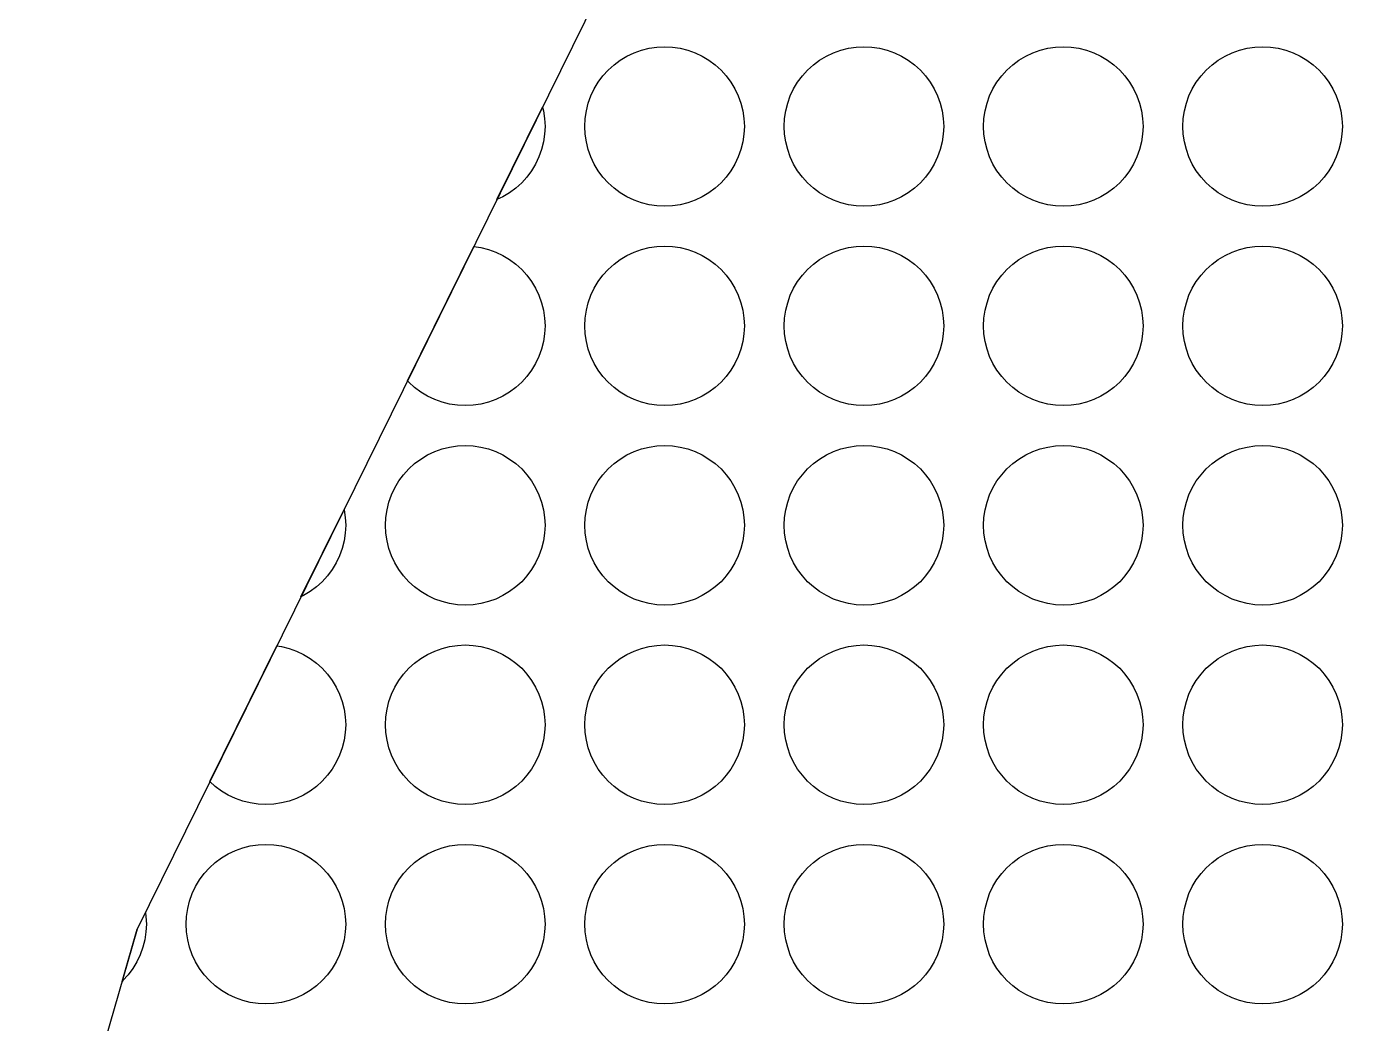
# Model space of a CAD drawing. Header units: millimetres. Extents: x 13 to 146, y -291 to -195.
# Drawn here: x 13.47 to 30.22, y -278.83 to -266.34 of the extents above; entities that cross this region are included whole.
import ezdxf

# ---------------------------------------------------------------- set-up
doc = ezdxf.new("R2010")
doc.units = ezdxf.units.MM
doc.layers.add('background', color=7, linetype='Continuous')
doc.layers.add('outline_2', color=3, linetype='Continuous')

msp = doc.modelspace()

# ---------------------------------------------------------------- linework, layer by layer
at = {"layer": 'background'}
for points in [[(22.466, -267.591), (22.461, -267.689), (22.446, -267.786), (22.422, -267.881), (22.389, -267.974), (22.347, -268.062), (22.297, -268.147), (22.239, -268.225), (22.173, -268.298), (22.1, -268.364), (22.021, -268.422), (21.937, -268.473), (21.848, -268.515), (21.756, -268.548), (21.661, -268.572), (21.564, -268.586), (21.466, -268.591), (21.368, -268.586), (21.27, -268.572), (21.175, -268.548), (21.083, -268.515), (20.994, -268.473), (20.91, -268.422), (20.831, -268.364), (20.758, -268.298), (20.693, -268.225), (20.634, -268.147), (20.584, -268.062), (20.542, -267.974), (20.509, -267.881), (20.485, -267.786), (20.47, -267.689), (20.466, -267.591), (20.47, -267.493), (20.485, -267.396), (20.509, -267.301), (20.542, -267.208), (20.584, -267.12), (20.634, -267.035), (20.693, -266.957), (20.758, -266.884), (20.831, -266.818), (20.91, -266.76), (20.994, -266.709), (21.083, -266.667), (21.175, -266.634), (21.27, -266.61), (21.368, -266.596), (21.466, -266.591), (21.564, -266.596), (21.661, -266.61), (21.756, -266.634), (21.848, -266.667), (21.937, -266.709), (22.021, -266.76), (22.1, -266.818), (22.173, -266.884), (22.239, -266.957), (22.297, -267.035), (22.347, -267.12), (22.389, -267.208), (22.422, -267.301), (22.446, -267.396), (22.461, -267.493)], [(24.966, -267.591), (24.961, -267.689), (24.946, -267.786), (24.922, -267.881), (24.889, -267.974), (24.847, -268.062), (24.797, -268.147), (24.739, -268.225), (24.673, -268.298), (24.6, -268.364), (24.521, -268.422), (24.437, -268.473), (24.348, -268.515), (24.256, -268.548), (24.161, -268.572), (24.064, -268.586), (23.966, -268.591), (23.868, -268.586), (23.77, -268.572), (23.675, -268.548), (23.583, -268.515), (23.494, -268.473), (23.41, -268.422), (23.331, -268.364), (23.258, -268.298), (23.193, -268.225), (23.134, -268.147), (23.084, -268.062), (23.042, -267.974), (23.009, -267.881), (22.985, -267.786), (22.97, -267.689), (22.966, -267.591), (22.97, -267.493), (22.985, -267.396), (23.009, -267.301), (23.042, -267.208), (23.084, -267.12), (23.134, -267.035), (23.193, -266.957), (23.258, -266.884), (23.331, -266.818), (23.41, -266.76), (23.494, -266.709), (23.583, -266.667), (23.675, -266.634), (23.77, -266.61), (23.868, -266.596), (23.966, -266.591), (24.064, -266.596), (24.161, -266.61), (24.256, -266.634), (24.348, -266.667), (24.437, -266.709), (24.521, -266.76), (24.6, -266.818), (24.673, -266.884), (24.739, -266.957), (24.797, -267.035), (24.847, -267.12), (24.889, -267.208), (24.922, -267.301), (24.946, -267.396), (24.961, -267.493)], [(27.466, -267.591), (27.461, -267.689), (27.446, -267.786), (27.422, -267.881), (27.389, -267.974), (27.347, -268.062), (27.297, -268.147), (27.239, -268.225), (27.173, -268.298), (27.1, -268.364), (27.021, -268.422), (26.937, -268.473), (26.848, -268.515), (26.756, -268.548), (26.661, -268.572), (26.564, -268.586), (26.466, -268.591), (26.368, -268.586), (26.27, -268.572), (26.175, -268.548), (26.083, -268.515), (25.994, -268.473), (25.91, -268.422), (25.831, -268.364), (25.758, -268.298), (25.693, -268.225), (25.634, -268.147), (25.584, -268.062), (25.542, -267.974), (25.509, -267.881), (25.485, -267.786), (25.47, -267.689), (25.466, -267.591), (25.47, -267.493), (25.485, -267.396), (25.509, -267.301), (25.542, -267.208), (25.584, -267.12), (25.634, -267.035), (25.693, -266.957), (25.758, -266.884), (25.831, -266.818), (25.91, -266.76), (25.994, -266.709), (26.083, -266.667), (26.175, -266.634), (26.27, -266.61), (26.368, -266.596), (26.466, -266.591), (26.564, -266.596), (26.661, -266.61), (26.756, -266.634), (26.848, -266.667), (26.937, -266.709), (27.021, -266.76), (27.1, -266.818), (27.173, -266.884), (27.239, -266.957), (27.297, -267.035), (27.347, -267.12), (27.389, -267.208), (27.422, -267.301), (27.446, -267.396), (27.461, -267.493)], [(29.966, -267.591), (29.961, -267.689), (29.946, -267.786), (29.922, -267.881), (29.889, -267.974), (29.847, -268.062), (29.797, -268.147), (29.739, -268.225), (29.673, -268.298), (29.6, -268.364), (29.521, -268.422), (29.437, -268.473), (29.348, -268.515), (29.256, -268.548), (29.161, -268.572), (29.064, -268.586), (28.966, -268.591), (28.868, -268.586), (28.77, -268.572), (28.675, -268.548), (28.583, -268.515), (28.494, -268.473), (28.41, -268.422), (28.331, -268.364), (28.258, -268.298), (28.193, -268.225), (28.134, -268.147), (28.084, -268.062), (28.042, -267.974), (28.009, -267.881), (27.985, -267.786), (27.97, -267.689), (27.966, -267.591), (27.97, -267.493), (27.985, -267.396), (28.009, -267.301), (28.042, -267.208), (28.084, -267.12), (28.134, -267.035), (28.193, -266.957), (28.258, -266.884), (28.331, -266.818), (28.41, -266.76), (28.494, -266.709), (28.583, -266.667), (28.675, -266.634), (28.77, -266.61), (28.868, -266.596), (28.966, -266.591), (29.064, -266.596), (29.161, -266.61), (29.256, -266.634), (29.348, -266.667), (29.437, -266.709), (29.521, -266.76), (29.6, -266.818), (29.673, -266.884), (29.739, -266.957), (29.797, -267.035), (29.847, -267.12), (29.889, -267.208), (29.922, -267.301), (29.946, -267.396), (29.961, -267.493)], [(19.934, -267.348), (19.946, -267.396), (19.961, -267.493), (19.966, -267.591), (19.961, -267.689), (19.946, -267.786), (19.922, -267.881), (19.889, -267.974), (19.847, -268.062), (19.797, -268.147), (19.739, -268.225), (19.673, -268.298), (19.6, -268.364), (19.521, -268.422), (19.437, -268.473), (19.362, -268.508)], [(19.072, -269.097), (19.161, -269.11), (19.256, -269.134), (19.348, -269.167), (19.437, -269.209), (19.521, -269.26), (19.6, -269.318), (19.673, -269.384), (19.739, -269.457), (19.797, -269.535), (19.847, -269.62), (19.889, -269.708), (19.922, -269.801), (19.946, -269.896), (19.961, -269.993), (19.966, -270.091), (19.961, -270.189), (19.946, -270.286), (19.922, -270.381), (19.889, -270.474), (19.847, -270.562), (19.797, -270.647), (19.739, -270.725), (19.673, -270.798), (19.6, -270.864), (19.521, -270.922), (19.437, -270.973), (19.348, -271.015), (19.256, -271.048), (19.161, -271.072), (19.064, -271.086), (18.966, -271.091), (18.868, -271.086), (18.77, -271.072), (18.675, -271.048), (18.583, -271.015), (18.494, -270.973), (18.41, -270.922), (18.331, -270.864), (18.258, -270.798), (18.242, -270.78)], [(22.466, -270.091), (22.461, -270.189), (22.446, -270.286), (22.422, -270.381), (22.389, -270.474), (22.347, -270.562), (22.297, -270.647), (22.239, -270.725), (22.173, -270.798), (22.1, -270.864), (22.021, -270.922), (21.937, -270.973), (21.848, -271.015), (21.756, -271.048), (21.661, -271.072), (21.564, -271.086), (21.466, -271.091), (21.368, -271.086), (21.27, -271.072), (21.175, -271.048), (21.083, -271.015), (20.994, -270.973), (20.91, -270.922), (20.831, -270.864), (20.758, -270.798), (20.693, -270.725), (20.634, -270.647), (20.584, -270.562), (20.542, -270.474), (20.509, -270.381), (20.485, -270.286), (20.47, -270.189), (20.466, -270.091), (20.47, -269.993), (20.485, -269.896), (20.509, -269.801), (20.542, -269.708), (20.584, -269.62), (20.634, -269.535), (20.693, -269.457), (20.758, -269.384), (20.831, -269.318), (20.91, -269.26), (20.994, -269.209), (21.083, -269.167), (21.175, -269.134), (21.27, -269.11), (21.368, -269.096), (21.466, -269.091), (21.564, -269.096), (21.661, -269.11), (21.756, -269.134), (21.848, -269.167), (21.937, -269.209), (22.021, -269.26), (22.1, -269.318), (22.173, -269.384), (22.239, -269.457), (22.297, -269.535), (22.347, -269.62), (22.389, -269.708), (22.422, -269.801), (22.446, -269.896), (22.461, -269.993)], [(24.966, -270.091), (24.961, -270.189), (24.946, -270.286), (24.922, -270.381), (24.889, -270.474), (24.847, -270.562), (24.797, -270.647), (24.739, -270.725), (24.673, -270.798), (24.6, -270.864), (24.521, -270.922), (24.437, -270.973), (24.348, -271.015), (24.256, -271.048), (24.161, -271.072), (24.064, -271.086), (23.966, -271.091), (23.868, -271.086), (23.77, -271.072), (23.675, -271.048), (23.583, -271.015), (23.494, -270.973), (23.41, -270.922), (23.331, -270.864), (23.258, -270.798), (23.193, -270.725), (23.134, -270.647), (23.084, -270.562), (23.042, -270.474), (23.009, -270.381), (22.985, -270.286), (22.97, -270.189), (22.966, -270.091), (22.97, -269.993), (22.985, -269.896), (23.009, -269.801), (23.042, -269.708), (23.084, -269.62), (23.134, -269.535), (23.193, -269.457), (23.258, -269.384), (23.331, -269.318), (23.41, -269.26), (23.494, -269.209), (23.583, -269.167), (23.675, -269.134), (23.77, -269.11), (23.868, -269.096), (23.966, -269.091), (24.064, -269.096), (24.161, -269.11), (24.256, -269.134), (24.348, -269.167), (24.437, -269.209), (24.521, -269.26), (24.6, -269.318), (24.673, -269.384), (24.739, -269.457), (24.797, -269.535), (24.847, -269.62), (24.889, -269.708), (24.922, -269.801), (24.946, -269.896), (24.961, -269.993)], [(27.466, -270.091), (27.461, -270.189), (27.446, -270.286), (27.422, -270.381), (27.389, -270.474), (27.347, -270.562), (27.297, -270.647), (27.239, -270.725), (27.173, -270.798), (27.1, -270.864), (27.021, -270.922), (26.937, -270.973), (26.848, -271.015), (26.756, -271.048), (26.661, -271.072), (26.564, -271.086), (26.466, -271.091), (26.368, -271.086), (26.27, -271.072), (26.175, -271.048), (26.083, -271.015), (25.994, -270.973), (25.91, -270.922), (25.831, -270.864), (25.758, -270.798), (25.693, -270.725), (25.634, -270.647), (25.584, -270.562), (25.542, -270.474), (25.509, -270.381), (25.485, -270.286), (25.47, -270.189), (25.466, -270.091), (25.47, -269.993), (25.485, -269.896), (25.509, -269.801), (25.542, -269.708), (25.584, -269.62), (25.634, -269.535), (25.693, -269.457), (25.758, -269.384), (25.831, -269.318), (25.91, -269.26), (25.994, -269.209), (26.083, -269.167), (26.175, -269.134), (26.27, -269.11), (26.368, -269.096), (26.466, -269.091), (26.564, -269.096), (26.661, -269.11), (26.756, -269.134), (26.848, -269.167), (26.937, -269.209), (27.021, -269.26), (27.1, -269.318), (27.173, -269.384), (27.239, -269.457), (27.297, -269.535), (27.347, -269.62), (27.389, -269.708), (27.422, -269.801), (27.446, -269.896), (27.461, -269.993)], [(29.966, -270.091), (29.961, -270.189), (29.946, -270.286), (29.922, -270.381), (29.889, -270.474), (29.847, -270.562), (29.797, -270.647), (29.739, -270.725), (29.673, -270.798), (29.6, -270.864), (29.521, -270.922), (29.437, -270.973), (29.348, -271.015), (29.256, -271.048), (29.161, -271.072), (29.064, -271.086), (28.966, -271.091), (28.868, -271.086), (28.77, -271.072), (28.675, -271.048), (28.583, -271.015), (28.494, -270.973), (28.41, -270.922), (28.331, -270.864), (28.258, -270.798), (28.193, -270.725), (28.134, -270.647), (28.084, -270.562), (28.042, -270.474), (28.009, -270.381), (27.985, -270.286), (27.97, -270.189), (27.966, -270.091), (27.97, -269.993), (27.985, -269.896), (28.009, -269.801), (28.042, -269.708), (28.084, -269.62), (28.134, -269.535), (28.193, -269.457), (28.258, -269.384), (28.331, -269.318), (28.41, -269.26), (28.494, -269.209), (28.583, -269.167), (28.675, -269.134), (28.77, -269.11), (28.868, -269.096), (28.966, -269.091), (29.064, -269.096), (29.161, -269.11), (29.256, -269.134), (29.348, -269.167), (29.437, -269.209), (29.521, -269.26), (29.6, -269.318), (29.673, -269.384), (29.739, -269.457), (29.797, -269.535), (29.847, -269.62), (29.889, -269.708), (29.922, -269.801), (29.946, -269.896), (29.961, -269.993)], [(19.966, -272.591), (19.961, -272.689), (19.946, -272.786), (19.922, -272.881), (19.889, -272.974), (19.847, -273.062), (19.797, -273.147), (19.739, -273.225), (19.673, -273.298), (19.6, -273.364), (19.521, -273.422), (19.437, -273.473), (19.348, -273.515), (19.256, -273.548), (19.161, -273.572), (19.064, -273.586), (18.966, -273.591), (18.868, -273.586), (18.77, -273.572), (18.675, -273.548), (18.583, -273.515), (18.494, -273.473), (18.41, -273.422), (18.331, -273.364), (18.258, -273.298), (18.193, -273.225), (18.134, -273.147), (18.084, -273.062), (18.042, -272.974), (18.009, -272.881), (17.985, -272.786), (17.97, -272.689), (17.966, -272.591), (17.97, -272.493), (17.985, -272.396), (18.009, -272.301), (18.042, -272.208), (18.084, -272.12), (18.134, -272.035), (18.193, -271.957), (18.258, -271.884), (18.331, -271.818), (18.41, -271.76), (18.494, -271.709), (18.583, -271.667), (18.675, -271.634), (18.77, -271.61), (18.868, -271.596), (18.966, -271.591), (19.064, -271.596), (19.161, -271.61), (19.256, -271.634), (19.348, -271.667), (19.437, -271.709), (19.521, -271.76), (19.6, -271.818), (19.673, -271.884), (19.739, -271.957), (19.797, -272.035), (19.847, -272.12), (19.889, -272.208), (19.922, -272.301), (19.946, -272.396), (19.961, -272.493)], [(22.466, -272.591), (22.461, -272.689), (22.446, -272.786), (22.422, -272.881), (22.389, -272.974), (22.347, -273.062), (22.297, -273.147), (22.239, -273.225), (22.173, -273.298), (22.1, -273.364), (22.021, -273.422), (21.937, -273.473), (21.848, -273.515), (21.756, -273.548), (21.661, -273.572), (21.564, -273.586), (21.466, -273.591), (21.368, -273.586), (21.27, -273.572), (21.175, -273.548), (21.083, -273.515), (20.994, -273.473), (20.91, -273.422), (20.831, -273.364), (20.758, -273.298), (20.693, -273.225), (20.634, -273.147), (20.584, -273.062), (20.542, -272.974), (20.509, -272.881), (20.485, -272.786), (20.47, -272.689), (20.466, -272.591), (20.47, -272.493), (20.485, -272.396), (20.509, -272.301), (20.542, -272.208), (20.584, -272.12), (20.634, -272.035), (20.693, -271.957), (20.758, -271.884), (20.831, -271.818), (20.91, -271.76), (20.994, -271.709), (21.083, -271.667), (21.175, -271.634), (21.27, -271.61), (21.368, -271.596), (21.466, -271.591), (21.564, -271.596), (21.661, -271.61), (21.756, -271.634), (21.848, -271.667), (21.937, -271.709), (22.021, -271.76), (22.1, -271.818), (22.173, -271.884), (22.239, -271.957), (22.297, -272.035), (22.347, -272.12), (22.389, -272.208), (22.422, -272.301), (22.446, -272.396), (22.461, -272.493)], [(24.966, -272.591), (24.961, -272.689), (24.946, -272.786), (24.922, -272.881), (24.889, -272.974), (24.847, -273.062), (24.797, -273.147), (24.739, -273.225), (24.673, -273.298), (24.6, -273.364), (24.521, -273.422), (24.437, -273.473), (24.348, -273.515), (24.256, -273.548), (24.161, -273.572), (24.064, -273.586), (23.966, -273.591), (23.868, -273.586), (23.77, -273.572), (23.675, -273.548), (23.583, -273.515), (23.494, -273.473), (23.41, -273.422), (23.331, -273.364), (23.258, -273.298), (23.193, -273.225), (23.134, -273.147), (23.084, -273.062), (23.042, -272.974), (23.009, -272.881), (22.985, -272.786), (22.97, -272.689), (22.966, -272.591), (22.97, -272.493), (22.985, -272.396), (23.009, -272.301), (23.042, -272.208), (23.084, -272.12), (23.134, -272.035), (23.193, -271.957), (23.258, -271.884), (23.331, -271.818), (23.41, -271.76), (23.494, -271.709), (23.583, -271.667), (23.675, -271.634), (23.77, -271.61), (23.868, -271.596), (23.966, -271.591), (24.064, -271.596), (24.161, -271.61), (24.256, -271.634), (24.348, -271.667), (24.437, -271.709), (24.521, -271.76), (24.6, -271.818), (24.673, -271.884), (24.739, -271.957), (24.797, -272.035), (24.847, -272.12), (24.889, -272.208), (24.922, -272.301), (24.946, -272.396), (24.961, -272.493)], [(27.466, -272.591), (27.461, -272.689), (27.446, -272.786), (27.422, -272.881), (27.389, -272.974), (27.347, -273.062), (27.297, -273.147), (27.239, -273.225), (27.173, -273.298), (27.1, -273.364), (27.021, -273.422), (26.937, -273.473), (26.848, -273.515), (26.756, -273.548), (26.661, -273.572), (26.564, -273.586), (26.466, -273.591), (26.368, -273.586), (26.27, -273.572), (26.175, -273.548), (26.083, -273.515), (25.994, -273.473), (25.91, -273.422), (25.831, -273.364), (25.758, -273.298), (25.693, -273.225), (25.634, -273.147), (25.584, -273.062), (25.542, -272.974), (25.509, -272.881), (25.485, -272.786), (25.47, -272.689), (25.466, -272.591), (25.47, -272.493), (25.485, -272.396), (25.509, -272.301), (25.542, -272.208), (25.584, -272.12), (25.634, -272.035), (25.693, -271.957), (25.758, -271.884), (25.831, -271.818), (25.91, -271.76), (25.994, -271.709), (26.083, -271.667), (26.175, -271.634), (26.27, -271.61), (26.368, -271.596), (26.466, -271.591), (26.564, -271.596), (26.661, -271.61), (26.756, -271.634), (26.848, -271.667), (26.937, -271.709), (27.021, -271.76), (27.1, -271.818), (27.173, -271.884), (27.239, -271.957), (27.297, -272.035), (27.347, -272.12), (27.389, -272.208), (27.422, -272.301), (27.446, -272.396), (27.461, -272.493)], [(29.966, -272.591), (29.961, -272.689), (29.946, -272.786), (29.922, -272.881), (29.889, -272.974), (29.847, -273.062), (29.797, -273.147), (29.739, -273.225), (29.673, -273.298), (29.6, -273.364), (29.521, -273.422), (29.437, -273.473), (29.348, -273.515), (29.256, -273.548), (29.161, -273.572), (29.064, -273.586), (28.966, -273.591), (28.868, -273.586), (28.77, -273.572), (28.675, -273.548), (28.583, -273.515), (28.494, -273.473), (28.41, -273.422), (28.331, -273.364), (28.258, -273.298), (28.193, -273.225), (28.134, -273.147), (28.084, -273.062), (28.042, -272.974), (28.009, -272.881), (27.985, -272.786), (27.97, -272.689), (27.966, -272.591), (27.97, -272.493), (27.985, -272.396), (28.009, -272.301), (28.042, -272.208), (28.084, -272.12), (28.134, -272.035), (28.193, -271.957), (28.258, -271.884), (28.331, -271.818), (28.41, -271.76), (28.494, -271.709), (28.583, -271.667), (28.675, -271.634), (28.77, -271.61), (28.868, -271.596), (28.966, -271.591), (29.064, -271.596), (29.161, -271.61), (29.256, -271.634), (29.348, -271.667), (29.437, -271.709), (29.521, -271.76), (29.6, -271.818), (29.673, -271.884), (29.739, -271.957), (29.797, -272.035), (29.847, -272.12), (29.889, -272.208), (29.922, -272.301), (29.946, -272.396), (29.961, -272.493)], [(17.446, -272.393), (17.446, -272.396), (17.461, -272.493), (17.466, -272.591), (17.461, -272.689), (17.446, -272.786), (17.422, -272.881), (17.389, -272.974), (17.347, -273.062), (17.297, -273.147), (17.239, -273.225), (17.173, -273.298), (17.1, -273.364), (17.021, -273.422), (16.937, -273.473), (16.905, -273.488)], [(16.603, -274.102), (16.661, -274.11), (16.756, -274.134), (16.848, -274.167), (16.937, -274.209), (17.021, -274.26), (17.1, -274.318), (17.173, -274.384), (17.239, -274.457), (17.297, -274.535), (17.347, -274.62), (17.389, -274.708), (17.422, -274.801), (17.446, -274.896), (17.461, -274.993), (17.466, -275.091), (17.461, -275.189), (17.446, -275.286), (17.422, -275.381), (17.389, -275.474), (17.347, -275.562), (17.297, -275.647), (17.239, -275.725), (17.173, -275.798), (17.1, -275.864), (17.021, -275.922), (16.937, -275.973), (16.848, -276.015), (16.756, -276.048), (16.661, -276.072), (16.564, -276.086), (16.466, -276.091), (16.368, -276.086), (16.27, -276.072), (16.175, -276.048), (16.083, -276.015), (15.994, -275.973), (15.91, -275.922), (15.831, -275.864), (15.763, -275.803)], [(19.966, -275.091), (19.961, -275.189), (19.946, -275.286), (19.922, -275.381), (19.889, -275.474), (19.847, -275.562), (19.797, -275.647), (19.739, -275.725), (19.673, -275.798), (19.6, -275.864), (19.521, -275.922), (19.437, -275.973), (19.348, -276.015), (19.256, -276.048), (19.161, -276.072), (19.064, -276.086), (18.966, -276.091), (18.868, -276.086), (18.77, -276.072), (18.675, -276.048), (18.583, -276.015), (18.494, -275.973), (18.41, -275.922), (18.331, -275.864), (18.258, -275.798), (18.193, -275.725), (18.134, -275.647), (18.084, -275.562), (18.042, -275.474), (18.009, -275.381), (17.985, -275.286), (17.97, -275.189), (17.966, -275.091), (17.97, -274.993), (17.985, -274.896), (18.009, -274.801), (18.042, -274.708), (18.084, -274.62), (18.134, -274.535), (18.193, -274.457), (18.258, -274.384), (18.331, -274.318), (18.41, -274.26), (18.494, -274.209), (18.583, -274.167), (18.675, -274.134), (18.77, -274.11), (18.868, -274.096), (18.966, -274.091), (19.064, -274.096), (19.161, -274.11), (19.256, -274.134), (19.348, -274.167), (19.437, -274.209), (19.521, -274.26), (19.6, -274.318), (19.673, -274.384), (19.739, -274.457), (19.797, -274.535), (19.847, -274.62), (19.889, -274.708), (19.922, -274.801), (19.946, -274.896), (19.961, -274.993)], [(22.466, -275.091), (22.461, -275.189), (22.446, -275.286), (22.422, -275.381), (22.389, -275.474), (22.347, -275.562), (22.297, -275.647), (22.239, -275.725), (22.173, -275.798), (22.1, -275.864), (22.021, -275.922), (21.937, -275.973), (21.848, -276.015), (21.756, -276.048), (21.661, -276.072), (21.564, -276.086), (21.466, -276.091), (21.368, -276.086), (21.27, -276.072), (21.175, -276.048), (21.083, -276.015), (20.994, -275.973), (20.91, -275.922), (20.831, -275.864), (20.758, -275.798), (20.693, -275.725), (20.634, -275.647), (20.584, -275.562), (20.542, -275.474), (20.509, -275.381), (20.485, -275.286), (20.47, -275.189), (20.466, -275.091), (20.47, -274.993), (20.485, -274.896), (20.509, -274.801), (20.542, -274.708), (20.584, -274.62), (20.634, -274.535), (20.693, -274.457), (20.758, -274.384), (20.831, -274.318), (20.91, -274.26), (20.994, -274.209), (21.083, -274.167), (21.175, -274.134), (21.27, -274.11), (21.368, -274.096), (21.466, -274.091), (21.564, -274.096), (21.661, -274.11), (21.756, -274.134), (21.848, -274.167), (21.937, -274.209), (22.021, -274.26), (22.1, -274.318), (22.173, -274.384), (22.239, -274.457), (22.297, -274.535), (22.347, -274.62), (22.389, -274.708), (22.422, -274.801), (22.446, -274.896), (22.461, -274.993)], [(24.966, -275.091), (24.961, -275.189), (24.946, -275.286), (24.922, -275.381), (24.889, -275.474), (24.847, -275.562), (24.797, -275.647), (24.739, -275.725), (24.673, -275.798), (24.6, -275.864), (24.521, -275.922), (24.437, -275.973), (24.348, -276.015), (24.256, -276.048), (24.161, -276.072), (24.064, -276.086), (23.966, -276.091), (23.868, -276.086), (23.77, -276.072), (23.675, -276.048), (23.583, -276.015), (23.494, -275.973), (23.41, -275.922), (23.331, -275.864), (23.258, -275.798), (23.193, -275.725), (23.134, -275.647), (23.084, -275.562), (23.042, -275.474), (23.009, -275.381), (22.985, -275.286), (22.97, -275.189), (22.966, -275.091), (22.97, -274.993), (22.985, -274.896), (23.009, -274.801), (23.042, -274.708), (23.084, -274.62), (23.134, -274.535), (23.193, -274.457), (23.258, -274.384), (23.331, -274.318), (23.41, -274.26), (23.494, -274.209), (23.583, -274.167), (23.675, -274.134), (23.77, -274.11), (23.868, -274.096), (23.966, -274.091), (24.064, -274.096), (24.161, -274.11), (24.256, -274.134), (24.348, -274.167), (24.437, -274.209), (24.521, -274.26), (24.6, -274.318), (24.673, -274.384), (24.739, -274.457), (24.797, -274.535), (24.847, -274.62), (24.889, -274.708), (24.922, -274.801), (24.946, -274.896), (24.961, -274.993)], [(27.466, -275.091), (27.461, -275.189), (27.446, -275.286), (27.422, -275.381), (27.389, -275.474), (27.347, -275.562), (27.297, -275.647), (27.239, -275.725), (27.173, -275.798), (27.1, -275.864), (27.021, -275.922), (26.937, -275.973), (26.848, -276.015), (26.756, -276.048), (26.661, -276.072), (26.564, -276.086), (26.466, -276.091), (26.368, -276.086), (26.27, -276.072), (26.175, -276.048), (26.083, -276.015), (25.994, -275.973), (25.91, -275.922), (25.831, -275.864), (25.758, -275.798), (25.693, -275.725), (25.634, -275.647), (25.584, -275.562), (25.542, -275.474), (25.509, -275.381), (25.485, -275.286), (25.47, -275.189), (25.466, -275.091), (25.47, -274.993), (25.485, -274.896), (25.509, -274.801), (25.542, -274.708), (25.584, -274.62), (25.634, -274.535), (25.693, -274.457), (25.758, -274.384), (25.831, -274.318), (25.91, -274.26), (25.994, -274.209), (26.083, -274.167), (26.175, -274.134), (26.27, -274.11), (26.368, -274.096), (26.466, -274.091), (26.564, -274.096), (26.661, -274.11), (26.756, -274.134), (26.848, -274.167), (26.937, -274.209), (27.021, -274.26), (27.1, -274.318), (27.173, -274.384), (27.239, -274.457), (27.297, -274.535), (27.347, -274.62), (27.389, -274.708), (27.422, -274.801), (27.446, -274.896), (27.461, -274.993)], [(29.966, -275.091), (29.961, -275.189), (29.946, -275.286), (29.922, -275.381), (29.889, -275.474), (29.847, -275.562), (29.797, -275.647), (29.739, -275.725), (29.673, -275.798), (29.6, -275.864), (29.521, -275.922), (29.437, -275.973), (29.348, -276.015), (29.256, -276.048), (29.161, -276.072), (29.064, -276.086), (28.966, -276.091), (28.868, -276.086), (28.77, -276.072), (28.675, -276.048), (28.583, -276.015), (28.494, -275.973), (28.41, -275.922), (28.331, -275.864), (28.258, -275.798), (28.193, -275.725), (28.134, -275.647), (28.084, -275.562), (28.042, -275.474), (28.009, -275.381), (27.985, -275.286), (27.97, -275.189), (27.966, -275.091), (27.97, -274.993), (27.985, -274.896), (28.009, -274.801), (28.042, -274.708), (28.084, -274.62), (28.134, -274.535), (28.193, -274.457), (28.258, -274.384), (28.331, -274.318), (28.41, -274.26), (28.494, -274.209), (28.583, -274.167), (28.675, -274.134), (28.77, -274.11), (28.868, -274.096), (28.966, -274.091), (29.064, -274.096), (29.161, -274.11), (29.256, -274.134), (29.348, -274.167), (29.437, -274.209), (29.521, -274.26), (29.6, -274.318), (29.673, -274.384), (29.739, -274.457), (29.797, -274.535), (29.847, -274.62), (29.889, -274.708), (29.922, -274.801), (29.946, -274.896), (29.961, -274.993)], [(17.466, -277.591), (17.461, -277.689), (17.446, -277.786), (17.422, -277.881), (17.389, -277.974), (17.347, -278.062), (17.297, -278.147), (17.239, -278.225), (17.173, -278.298), (17.1, -278.364), (17.021, -278.422), (16.937, -278.473), (16.848, -278.515), (16.756, -278.548), (16.661, -278.572), (16.564, -278.586), (16.466, -278.591), (16.368, -278.586), (16.27, -278.572), (16.175, -278.548), (16.083, -278.515), (15.994, -278.473), (15.91, -278.422), (15.831, -278.364), (15.758, -278.298), (15.693, -278.225), (15.634, -278.147), (15.584, -278.062), (15.542, -277.974), (15.509, -277.881), (15.485, -277.786), (15.47, -277.689), (15.466, -277.591), (15.47, -277.493), (15.485, -277.396), (15.509, -277.301), (15.542, -277.208), (15.584, -277.12), (15.634, -277.035), (15.693, -276.957), (15.758, -276.884), (15.831, -276.818), (15.91, -276.76), (15.994, -276.709), (16.083, -276.667), (16.175, -276.634), (16.27, -276.61), (16.368, -276.596), (16.466, -276.591), (16.564, -276.596), (16.661, -276.61), (16.756, -276.634), (16.848, -276.667), (16.937, -276.709), (17.021, -276.76), (17.1, -276.818), (17.173, -276.884), (17.239, -276.957), (17.297, -277.035), (17.347, -277.12), (17.389, -277.208), (17.422, -277.301), (17.446, -277.396), (17.461, -277.493)], [(19.966, -277.591), (19.961, -277.689), (19.946, -277.786), (19.922, -277.881), (19.889, -277.974), (19.847, -278.062), (19.797, -278.147), (19.739, -278.225), (19.673, -278.298), (19.6, -278.364), (19.521, -278.422), (19.437, -278.473), (19.348, -278.515), (19.256, -278.548), (19.161, -278.572), (19.064, -278.586), (18.966, -278.591), (18.868, -278.586), (18.77, -278.572), (18.675, -278.548), (18.583, -278.515), (18.494, -278.473), (18.41, -278.422), (18.331, -278.364), (18.258, -278.298), (18.193, -278.225), (18.134, -278.147), (18.084, -278.062), (18.042, -277.974), (18.009, -277.881), (17.985, -277.786), (17.97, -277.689), (17.966, -277.591), (17.97, -277.493), (17.985, -277.396), (18.009, -277.301), (18.042, -277.208), (18.084, -277.12), (18.134, -277.035), (18.193, -276.957), (18.258, -276.884), (18.331, -276.818), (18.41, -276.76), (18.494, -276.709), (18.583, -276.667), (18.675, -276.634), (18.77, -276.61), (18.868, -276.596), (18.966, -276.591), (19.064, -276.596), (19.161, -276.61), (19.256, -276.634), (19.348, -276.667), (19.437, -276.709), (19.521, -276.76), (19.6, -276.818), (19.673, -276.884), (19.739, -276.957), (19.797, -277.035), (19.847, -277.12), (19.889, -277.208), (19.922, -277.301), (19.946, -277.396), (19.961, -277.493)], [(22.466, -277.591), (22.461, -277.689), (22.446, -277.786), (22.422, -277.881), (22.389, -277.974), (22.347, -278.062), (22.297, -278.147), (22.239, -278.225), (22.173, -278.298), (22.1, -278.364), (22.021, -278.422), (21.937, -278.473), (21.848, -278.515), (21.756, -278.548), (21.661, -278.572), (21.564, -278.586), (21.466, -278.591), (21.368, -278.586), (21.27, -278.572), (21.175, -278.548), (21.083, -278.515), (20.994, -278.473), (20.91, -278.422), (20.831, -278.364), (20.758, -278.298), (20.693, -278.225), (20.634, -278.147), (20.584, -278.062), (20.542, -277.974), (20.509, -277.881), (20.485, -277.786), (20.47, -277.689), (20.466, -277.591), (20.47, -277.493), (20.485, -277.396), (20.509, -277.301), (20.542, -277.208), (20.584, -277.12), (20.634, -277.035), (20.693, -276.957), (20.758, -276.884), (20.831, -276.818), (20.91, -276.76), (20.994, -276.709), (21.083, -276.667), (21.175, -276.634), (21.27, -276.61), (21.368, -276.596), (21.466, -276.591), (21.564, -276.596), (21.661, -276.61), (21.756, -276.634), (21.848, -276.667), (21.937, -276.709), (22.021, -276.76), (22.1, -276.818), (22.173, -276.884), (22.239, -276.957), (22.297, -277.035), (22.347, -277.12), (22.389, -277.208), (22.422, -277.301), (22.446, -277.396), (22.461, -277.493)], [(24.966, -277.591), (24.961, -277.689), (24.946, -277.786), (24.922, -277.881), (24.889, -277.974), (24.847, -278.062), (24.797, -278.147), (24.739, -278.225), (24.673, -278.298), (24.6, -278.364), (24.521, -278.422), (24.437, -278.473), (24.348, -278.515), (24.256, -278.548), (24.161, -278.572), (24.064, -278.586), (23.966, -278.591), (23.868, -278.586), (23.77, -278.572), (23.675, -278.548), (23.583, -278.515), (23.494, -278.473), (23.41, -278.422), (23.331, -278.364), (23.258, -278.298), (23.193, -278.225), (23.134, -278.147), (23.084, -278.062), (23.042, -277.974), (23.009, -277.881), (22.985, -277.786), (22.97, -277.689), (22.966, -277.591), (22.97, -277.493), (22.985, -277.396), (23.009, -277.301), (23.042, -277.208), (23.084, -277.12), (23.134, -277.035), (23.193, -276.957), (23.258, -276.884), (23.331, -276.818), (23.41, -276.76), (23.494, -276.709), (23.583, -276.667), (23.675, -276.634), (23.77, -276.61), (23.868, -276.596), (23.966, -276.591), (24.064, -276.596), (24.161, -276.61), (24.256, -276.634), (24.348, -276.667), (24.437, -276.709), (24.521, -276.76), (24.6, -276.818), (24.673, -276.884), (24.739, -276.957), (24.797, -277.035), (24.847, -277.12), (24.889, -277.208), (24.922, -277.301), (24.946, -277.396), (24.961, -277.493)], [(27.466, -277.591), (27.461, -277.689), (27.446, -277.786), (27.422, -277.881), (27.389, -277.974), (27.347, -278.062), (27.297, -278.147), (27.239, -278.225), (27.173, -278.298), (27.1, -278.364), (27.021, -278.422), (26.937, -278.473), (26.848, -278.515), (26.756, -278.548), (26.661, -278.572), (26.564, -278.586), (26.466, -278.591), (26.368, -278.586), (26.27, -278.572), (26.175, -278.548), (26.083, -278.515), (25.994, -278.473), (25.91, -278.422), (25.831, -278.364), (25.758, -278.298), (25.693, -278.225), (25.634, -278.147), (25.584, -278.062), (25.542, -277.974), (25.509, -277.881), (25.485, -277.786), (25.47, -277.689), (25.466, -277.591), (25.47, -277.493), (25.485, -277.396), (25.509, -277.301), (25.542, -277.208), (25.584, -277.12), (25.634, -277.035), (25.693, -276.957), (25.758, -276.884), (25.831, -276.818), (25.91, -276.76), (25.994, -276.709), (26.083, -276.667), (26.175, -276.634), (26.27, -276.61), (26.368, -276.596), (26.466, -276.591), (26.564, -276.596), (26.661, -276.61), (26.756, -276.634), (26.848, -276.667), (26.937, -276.709), (27.021, -276.76), (27.1, -276.818), (27.173, -276.884), (27.239, -276.957), (27.297, -277.035), (27.347, -277.12), (27.389, -277.208), (27.422, -277.301), (27.446, -277.396), (27.461, -277.493)], [(29.966, -277.591), (29.961, -277.689), (29.946, -277.786), (29.922, -277.881), (29.889, -277.974), (29.847, -278.062), (29.797, -278.147), (29.739, -278.225), (29.673, -278.298), (29.6, -278.364), (29.521, -278.422), (29.437, -278.473), (29.348, -278.515), (29.256, -278.548), (29.161, -278.572), (29.064, -278.586), (28.966, -278.591), (28.868, -278.586), (28.77, -278.572), (28.675, -278.548), (28.583, -278.515), (28.494, -278.473), (28.41, -278.422), (28.331, -278.364), (28.258, -278.298), (28.193, -278.225), (28.134, -278.147), (28.084, -278.062), (28.042, -277.974), (28.009, -277.881), (27.985, -277.786), (27.97, -277.689), (27.966, -277.591), (27.97, -277.493), (27.985, -277.396), (28.009, -277.301), (28.042, -277.208), (28.084, -277.12), (28.134, -277.035), (28.193, -276.957), (28.258, -276.884), (28.331, -276.818), (28.41, -276.76), (28.494, -276.709), (28.583, -276.667), (28.675, -276.634), (28.77, -276.61), (28.868, -276.596), (28.966, -276.591), (29.064, -276.596), (29.161, -276.61), (29.256, -276.634), (29.348, -276.667), (29.437, -276.709), (29.521, -276.76), (29.6, -276.818), (29.673, -276.884), (29.739, -276.957), (29.797, -277.035), (29.847, -277.12), (29.889, -277.208), (29.922, -277.301), (29.946, -277.396), (29.961, -277.493)], [(14.85, -277.654), (14.954, -277.444), (14.961, -277.493), (14.966, -277.591), (14.961, -277.689), (14.946, -277.786), (14.922, -277.881), (14.889, -277.974), (14.847, -278.062), (14.797, -278.147), (14.739, -278.225), (14.673, -278.298), (14.661, -278.309)]]:
    msp.add_lwpolyline(points, close=True, dxfattribs=at)
at = {"layer": 'outline_2'}
msp.add_lwpolyline([(38.545, -225.083), (29.109, -248.752), (14.85, -277.654), (14.047, -280.432), (13.47, -284.094), (13.466, -285.356), (13.526, -285.921), (13.624, -286.443), (13.757, -286.926), (13.923, -287.37), (14.117, -287.777), (14.338, -288.148), (14.582, -288.486), (14.846, -288.791), (15.128, -289.066), (15.425, -289.312), (15.733, -289.53), (16.373, -289.89), (17.024, -290.16), (17.665, -290.352), (18.27, -290.479), (19.284, -290.591), (49.17, -290.05)], dxfattribs=at)

doc.saveas('drawing.dxf')
